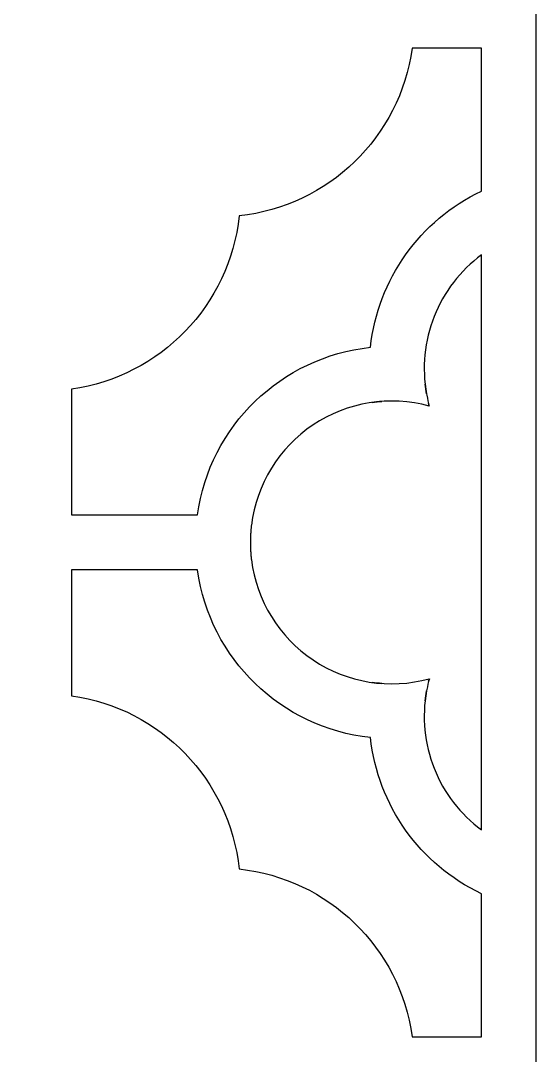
# Model space of a CAD drawing. Header units: centimetres. Extents: x -7.4 to -1.5, y -9 to 2.2.
# Drawn here: x -2.497 to -1.5, y -7.401 to -5.4 of the extents above; entities that cross this region are included whole.
import ezdxf

# ---------------------------------------------------------------- set-up
doc = ezdxf.new("R2010")
doc.units = ezdxf.units.CM
doc.header["$MEASUREMENT"] = 0
doc.layers.add('layer 1', color=7, linetype='Continuous')

msp = doc.modelspace()

# ---------------------------------------------------------------- linework, layer by layer
at = {"layer": 'layer 1', "color": 250}
for points, knots in [([(-7.43951, 2.23468), (-7.43951, 2.23468), (-7.33331, 2.23468), (-7.33331, 2.23468), (-7.33331, 2.23468), (-7.33331, 2.23468), (-1.60574, 2.23468), (-1.60574, 2.23468), (-1.60574, 2.23468), (-1.60574, 2.23468), (-1.49953, 2.23468), (-1.49953, 2.23468), (-1.49953, 2.23468), (-1.49953, 2.23468), (-1.49953, 2.12848), (-1.49953, 2.12848), (-1.49953, 2.12848), (-1.49953, 2.12848), (-1.49953, -8.89401), (-1.49953, -8.89401), (-1.49953, -8.89401), (-1.49953, -8.89401), (-1.49953, -9.00021), (-1.49953, -9.00021), (-1.49953, -9.00021), (-1.49953, -9.00021), (-1.60574, -9.00021), (-1.60574, -9.00021), (-1.60574, -9.00021), (-1.60574, -9.00021), (-7.33331, -9.00021), (-7.33331, -9.00021), (-7.33331, -9.00021), (-7.33331, -9.00021), (-7.43951, -9.00021), (-7.43951, -9.00021), (-7.43951, -9.00021), (-7.43951, -9.00021), (-7.43951, -8.89401), (-7.43951, -8.89401), (-7.43951, -8.89401), (-7.43951, -8.89401), (-7.43951, 2.12848), (-7.43951, 2.12848), (-7.43951, 2.12848), (-7.43951, 2.12848), (-7.43951, 2.23468), (-7.43951, 2.23468)], [0, 0, 0, 0, 0.0769231, 0.0769231, 0.0769231, 0.0769231, 0.1538462, 0.1538462, 0.1538462, 0.1538462, 0.2307692, 0.2307692, 0.2307692, 0.2307692, 0.3076923, 0.3076923, 0.3076923, 0.3076923, 0.3846154, 0.3846154, 0.3846154, 0.3846154, 0.4615385, 0.4615385, 0.4615385, 0.4615385, 0.5384615, 0.5384615, 0.5384615, 0.5384615, 0.6153846, 0.6153846, 0.6153846, 0.6153846, 0.6923077, 0.6923077, 0.6923077, 0.6923077, 0.7692308, 0.7692308, 0.7692308, 0.7692308, 0.8461538, 0.8461538, 0.8461538, 0.8461538, 1, 1, 1, 1]), ([(-1.60574, -5.72989), (-1.72487, -5.78655), (-1.80609, -5.90078), (-1.82036, -6.03193), (-1.82036, -6.03193), (-1.99322, -6.05054), (-2.13125, -6.18402), (-2.15531, -6.3562), (-2.15531, -6.3562), (-2.15531, -6.3562), (-2.24974, -6.3562), (-2.24974, -6.3562), (-2.24974, -6.3562), (-2.24974, -6.3562), (-2.39874, -6.3562), (-2.39874, -6.3562), (-2.39874, -6.3562), (-2.39874, -6.3562), (-2.39874, -6.2676), (-2.39874, -6.2676), (-2.39874, -6.2676), (-2.39874, -6.2676), (-2.39874, -6.19018), (-2.39874, -6.19018), (-2.39874, -6.19018), (-2.39874, -6.19018), (-2.39874, -6.16403), (-2.39874, -6.16403), (-2.39874, -6.16403), (-2.39874, -6.16403), (-2.39874, -6.11276), (-2.39874, -6.11276), (-2.39874, -6.11276), (-2.22658, -6.08857), (-2.09295, -5.9507), (-2.07447, -5.77783), (-2.07447, -5.77783), (-1.90161, -5.75922), (-1.7636, -5.62574), (-1.73953, -5.45355), (-1.73953, -5.45355), (-1.73953, -5.45355), (-1.64522, -5.45355), (-1.64522, -5.45355), (-1.64522, -5.45355), (-1.64522, -5.45355), (-1.61595, -5.45355), (-1.61595, -5.45355), (-1.61595, -5.45355), (-1.61595, -5.45355), (-1.60574, -5.45355), (-1.60574, -5.45355), (-1.60574, -5.45355), (-1.60574, -5.45355), (-1.60574, -5.72989), (-1.60574, -5.72989), (-1.60574, -5.72989), (-1.60574, -5.72989), (-1.60574, -5.72989), (-1.60574, -5.72989)], [0, 0, 0, 0, 0.0625, 0.0625, 0.0625, 0.0625, 0.125, 0.125, 0.125, 0.125, 0.1875, 0.1875, 0.1875, 0.1875, 0.25, 0.25, 0.25, 0.25, 0.3125, 0.3125, 0.3125, 0.3125, 0.375, 0.375, 0.375, 0.375, 0.4375, 0.4375, 0.4375, 0.4375, 0.5, 0.5, 0.5, 0.5, 0.5625, 0.5625, 0.5625, 0.5625, 0.625, 0.625, 0.625, 0.625, 0.6875, 0.6875, 0.6875, 0.6875, 0.75, 0.75, 0.75, 0.75, 0.8125, 0.8125, 0.8125, 0.8125, 0.875, 0.875, 0.875, 0.875, 1, 1, 1, 1]), ([(-1.60574, -6.96537), (-1.64674, -6.93492), (-1.67845, -6.89359), (-1.69723, -6.84609), (-1.69723, -6.84609), (-1.71602, -6.79858), (-1.7211, -6.74673), (-1.71192, -6.69648), (-1.71192, -6.69648), (-1.71306, -6.70275), (-1.71399, -6.70906), (-1.71469, -6.71538), (-1.71469, -6.71538), (-1.71389, -6.70814), (-1.71281, -6.70095), (-1.71143, -6.6938), (-1.71143, -6.6938), (-1.71007, -6.68675), (-1.70843, -6.67976), (-1.70652, -6.67284), (-1.70652, -6.67284), (-1.70652, -6.67284), (-1.70787, -6.67779), (-1.70787, -6.67779), (-1.70787, -6.67779), (-1.70787, -6.67779), (-1.70658, -6.67285), (-1.70658, -6.67285), (-1.70658, -6.67285), (-1.78318, -6.69397), (-1.86524, -6.68073), (-1.93132, -6.63662), (-1.93132, -6.63662), (-1.99742, -6.59249), (-2.04104, -6.5217), (-2.05077, -6.44282), (-2.05077, -6.44282), (-2.05077, -6.44282), (-2.05096, -6.44117), (-2.05096, -6.44117), (-2.05096, -6.44117), (-2.05128, -6.43841), (-2.05156, -6.43564), (-2.0518, -6.43287), (-2.0518, -6.43287), (-2.0518, -6.43287), (-2.05217, -6.42786), (-2.05217, -6.42786), (-2.05217, -6.42786), (-2.05217, -6.42786), (-2.05229, -6.42617), (-2.05229, -6.42617), (-2.05229, -6.42617), (-2.05229, -6.42617), (-2.0525, -6.42287), (-2.0525, -6.42287), (-2.0525, -6.42287), (-2.0525, -6.42287), (-2.05256, -6.42115), (-2.05256, -6.42115), (-2.05256, -6.42115), (-2.05256, -6.42115), (-2.05265, -6.41899), (-2.05265, -6.41899), (-2.05265, -6.41899), (-2.05265, -6.41899), (-2.05268, -6.41776), (-2.05268, -6.41776), (-2.05268, -6.41776), (-2.05268, -6.41776), (-2.05274, -6.41635), (-2.05274, -6.41635), (-2.05274, -6.41635), (-2.05274, -6.41635), (-2.05275, -6.41458), (-2.05275, -6.41458), (-2.05275, -6.41458), (-2.05275, -6.41458), (-2.05277, -6.4135), (-2.05277, -6.4135), (-2.05277, -6.4135), (-2.05277, -6.4135), (-2.05281, -6.41181), (-2.05281, -6.41181), (-2.05281, -6.41181), (-2.05281, -6.41181), (-2.05282, -6.41013), (-2.05282, -6.41013), (-2.05282, -6.41013), (-2.05282, -6.41013), (-2.05282, -6.40845), (-2.05282, -6.40845), (-2.05282, -6.40845), (-2.05282, -6.40845), (-2.05281, -6.40672), (-2.05281, -6.40672), (-2.05281, -6.40672), (-2.05281, -6.40672), (-2.05279, -6.40529), (-2.05279, -6.40529), (-2.05279, -6.40529), (-2.05279, -6.40529), (-2.05277, -6.40419), (-2.05277, -6.40419), (-2.05277, -6.40419), (-2.05277, -6.40419), (-2.05274, -6.4025), (-2.05274, -6.4025), (-2.05274, -6.4025), (-2.05274, -6.4025), (-2.05268, -6.4008), (-2.05268, -6.4008), (-2.05268, -6.4008), (-2.05268, -6.4008), (-2.05265, -6.39959), (-2.05265, -6.39959), (-2.05265, -6.39959), (-2.05265, -6.39959), (-2.05259, -6.39827), (-2.05259, -6.39827), (-2.05259, -6.39827), (-2.05259, -6.39827), (-2.05254, -6.39658), (-2.05254, -6.39658), (-2.05254, -6.39658), (-2.05254, -6.39658), (-2.05229, -6.39245), (-2.05229, -6.39245), (-2.05229, -6.39245), (-2.05229, -6.39245), (-2.05217, -6.39069), (-2.05217, -6.39069), (-2.05217, -6.39069), (-2.05217, -6.39069), (-2.05188, -6.38652), (-2.05188, -6.38652), (-2.05188, -6.38652), (-2.05188, -6.38652), (-2.05115, -6.37905), (-2.05115, -6.37905), (-2.05115, -6.37905), (-2.05115, -6.37905), (-2.05096, -6.37739), (-2.05096, -6.37739), (-2.05096, -6.37739), (-2.05096, -6.37739), (-2.05077, -6.37574), (-2.05077, -6.37574), (-2.05077, -6.37574), (-2.04107, -6.29686), (-1.99742, -6.22609), (-1.93132, -6.18197), (-1.93132, -6.18197), (-1.86524, -6.13786), (-1.78318, -6.12465), (-1.70658, -6.14576), (-1.70658, -6.14576), (-1.70658, -6.14576), (-1.70787, -6.14082), (-1.70787, -6.14082), (-1.70787, -6.14082), (-1.70787, -6.14082), (-1.70658, -6.14577), (-1.70658, -6.14577), (-1.70658, -6.14577), (-1.70843, -6.13885), (-1.71004, -6.13185), (-1.71142, -6.12481), (-1.71142, -6.12481), (-1.7128, -6.11766), (-1.71389, -6.11046), (-1.71469, -6.10322), (-1.71469, -6.10322), (-1.71399, -6.10956), (-1.71306, -6.11586), (-1.71192, -6.12212), (-1.71192, -6.12212), (-1.7211, -6.07187), (-1.71601, -6.02001), (-1.69723, -5.9725), (-1.69723, -5.9725), (-1.67845, -5.92499), (-1.64674, -5.88366), (-1.60574, -5.8532), (-1.60574, -5.8532), (-1.60574, -5.8532), (-1.60574, -6.96537), (-1.60574, -6.96537), (-1.60574, -6.96537), (-1.60574, -6.96537), (-1.60574, -6.96537), (-1.60574, -6.96537)], [0, 0, 0, 0, 0.0204082, 0.0204082, 0.0204082, 0.0204082, 0.0408163, 0.0408163, 0.0408163, 0.0408163, 0.0612245, 0.0612245, 0.0612245, 0.0612245, 0.0816327, 0.0816327, 0.0816327, 0.0816327, 0.1020408, 0.1020408, 0.1020408, 0.1020408, 0.122449, 0.122449, 0.122449, 0.122449, 0.1428571, 0.1428571, 0.1428571, 0.1428571, 0.1632653, 0.1632653, 0.1632653, 0.1632653, 0.1836735, 0.1836735, 0.1836735, 0.1836735, 0.2040816, 0.2040816, 0.2040816, 0.2040816, 0.2244898, 0.2244898, 0.2244898, 0.2244898, 0.244898, 0.244898, 0.244898, 0.244898, 0.2653061, 0.2653061, 0.2653061, 0.2653061, 0.2857143, 0.2857143, 0.2857143, 0.2857143, 0.3061224, 0.3061224, 0.3061224, 0.3061224, 0.3265306, 0.3265306, 0.3265306, 0.3265306, 0.3469388, 0.3469388, 0.3469388, 0.3469388, 0.3673469, 0.3673469, 0.3673469, 0.3673469, 0.3877551, 0.3877551, 0.3877551, 0.3877551, 0.4081633, 0.4081633, 0.4081633, 0.4081633, 0.4285714, 0.4285714, 0.4285714, 0.4285714, 0.4489796, 0.4489796, 0.4489796, 0.4489796, 0.4693878, 0.4693878, 0.4693878, 0.4693878, 0.4897959, 0.4897959, 0.4897959, 0.4897959, 0.5102041, 0.5102041, 0.5102041, 0.5102041, 0.5306122, 0.5306122, 0.5306122, 0.5306122, 0.5510204, 0.5510204, 0.5510204, 0.5510204, 0.5714286, 0.5714286, 0.5714286, 0.5714286, 0.5918367, 0.5918367, 0.5918367, 0.5918367, 0.6122449, 0.6122449, 0.6122449, 0.6122449, 0.6326531, 0.6326531, 0.6326531, 0.6326531, 0.6530612, 0.6530612, 0.6530612, 0.6530612, 0.6734694, 0.6734694, 0.6734694, 0.6734694, 0.6938776, 0.6938776, 0.6938776, 0.6938776, 0.7142857, 0.7142857, 0.7142857, 0.7142857, 0.7346939, 0.7346939, 0.7346939, 0.7346939, 0.755102, 0.755102, 0.755102, 0.755102, 0.7755102, 0.7755102, 0.7755102, 0.7755102, 0.7959184, 0.7959184, 0.7959184, 0.7959184, 0.8163265, 0.8163265, 0.8163265, 0.8163265, 0.8367347, 0.8367347, 0.8367347, 0.8367347, 0.8571429, 0.8571429, 0.8571429, 0.8571429, 0.877551, 0.877551, 0.877551, 0.877551, 0.8979592, 0.8979592, 0.8979592, 0.8979592, 0.9183673, 0.9183673, 0.9183673, 0.9183673, 0.9387755, 0.9387755, 0.9387755, 0.9387755, 0.9591837, 0.9591837, 0.9591837, 0.9591837, 1, 1, 1, 1]), ([(-1.81687, -6.13849), (-1.8108, -6.13767), (-1.8047, -6.13703), (-1.79859, -6.1366), (-1.79859, -6.1366), (-1.8047, -6.13703), (-1.8108, -6.13767), (-1.81687, -6.13849)], [0, 0, 0, 0, 0.3333333, 0.3333333, 0.3333333, 0.3333333, 1, 1, 1, 1]), ([(-1.60574, -7.36504), (-1.60574, -7.36504), (-1.61595, -7.36504), (-1.61595, -7.36504), (-1.61595, -7.36504), (-1.61595, -7.36504), (-1.64522, -7.36504), (-1.64522, -7.36504), (-1.64522, -7.36504), (-1.64522, -7.36504), (-1.73953, -7.36504), (-1.73953, -7.36504), (-1.73953, -7.36504), (-1.76373, -7.19289), (-1.9016, -7.05926), (-2.07447, -7.04078), (-2.07447, -7.04078), (-2.09309, -6.86793), (-2.22656, -6.72991), (-2.39874, -6.70585), (-2.39874, -6.70585), (-2.39874, -6.70585), (-2.39874, -6.65454), (-2.39874, -6.65454), (-2.39874, -6.65454), (-2.39874, -6.65454), (-2.39874, -6.62843), (-2.39874, -6.62843), (-2.39874, -6.62843), (-2.39874, -6.62843), (-2.39874, -6.55101), (-2.39874, -6.55101), (-2.39874, -6.55101), (-2.39874, -6.55101), (-2.39874, -6.4624), (-2.39874, -6.4624), (-2.39874, -6.4624), (-2.39874, -6.4624), (-2.24974, -6.4624), (-2.24974, -6.4624), (-2.24974, -6.4624), (-2.24974, -6.4624), (-2.15531, -6.4624), (-2.15531, -6.4624), (-2.15531, -6.4624), (-2.13111, -6.63456), (-1.99323, -6.7682), (-1.82036, -6.78668), (-1.82036, -6.78668), (-1.80604, -6.91782), (-1.72489, -7.0321), (-1.60574, -7.08871), (-1.60574, -7.08871), (-1.60574, -7.08871), (-1.60574, -7.36504), (-1.60574, -7.36504)], [0, 0, 0, 0, 0.0666667, 0.0666667, 0.0666667, 0.0666667, 0.1333333, 0.1333333, 0.1333333, 0.1333333, 0.2, 0.2, 0.2, 0.2, 0.2666667, 0.2666667, 0.2666667, 0.2666667, 0.3333333, 0.3333333, 0.3333333, 0.3333333, 0.4, 0.4, 0.4, 0.4, 0.4666667, 0.4666667, 0.4666667, 0.4666667, 0.5333333, 0.5333333, 0.5333333, 0.5333333, 0.6, 0.6, 0.6, 0.6, 0.6666667, 0.6666667, 0.6666667, 0.6666667, 0.7333333, 0.7333333, 0.7333333, 0.7333333, 0.8, 0.8, 0.8, 0.8, 0.8666667, 0.8666667, 0.8666667, 0.8666667, 1, 1, 1, 1]), ([(-1.81687, -6.68011), (-1.8108, -6.68094), (-1.8047, -6.68156), (-1.79859, -6.682), (-1.79859, -6.682), (-1.8047, -6.68156), (-1.8108, -6.68094), (-1.81687, -6.68011)], [0, 0, 0, 0, 0.3333333, 0.3333333, 0.3333333, 0.3333333, 1, 1, 1, 1])]:
    msp.add_open_spline(points, degree=3, knots=knots, dxfattribs=at)

doc.saveas('drawing.dxf')
